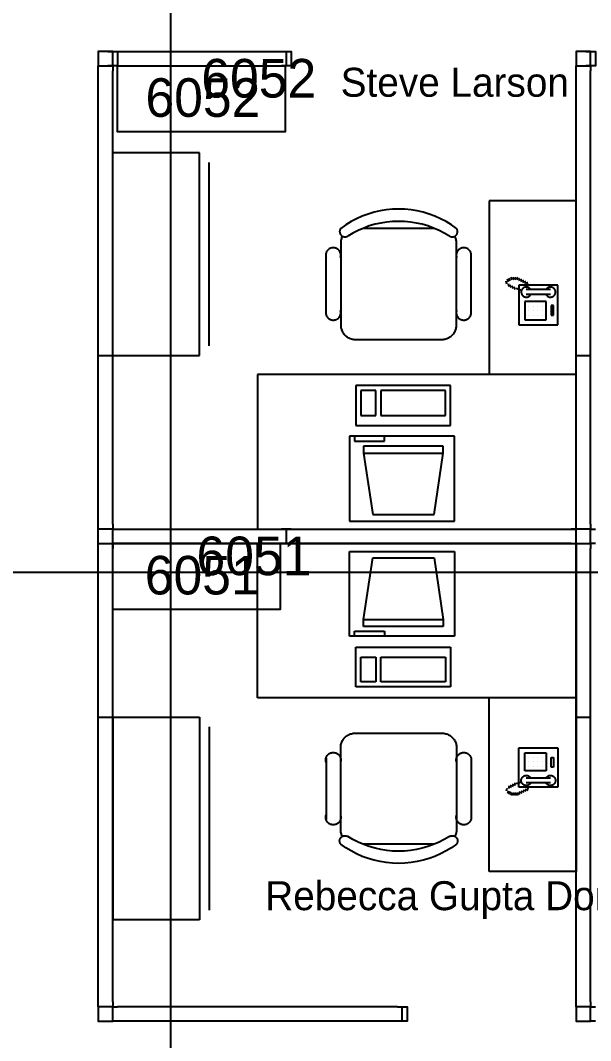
# Model space of a CAD drawing. Header units: millimetres. Extents: x 18694 to 89916, y 18694 to 89916.
# Drawn here: x 39431 to 42431, y 78460 to 83831 of the extents above; entities that cross this region are included whole.
import ezdxf

# ---------------------------------------------------------------- set-up
doc = ezdxf.new("R2010")
doc.units = ezdxf.units.MM
doc.layers.get('0').update_dxf_attribs({"linetype": 'CONTINUOUS'})
for name, color, linetype in [('EMPLOYEE', 7, 'CONTINUOUS'), ('GRIDLN', 7, 'CONTINUOUS'), ('PANELS_201', 7, 'CONTINUOUS'), ('RMNUM', 7, 'CONTINUOUS')]:
    doc.layers.add(name, color=color, linetype=linetype)

msp = doc.modelspace()

# ---------------------------------------------------------------- linework, layer by layer
for p, q in [((40373.338085, 83134.460101), (39916.138085, 83134.460101)), ((39916.138085, 82067.660101), (39916.138085, 83134.460101)), ((40373.338085, 82067.660101), (40373.338085, 83134.460101)), ((40424.138085, 82118.460101), (40424.138085, 83083.660101)), ((42354.538085, 82880.460101), (41897.338085, 82880.460101)), ((41897.338085, 82880.460101), (41897.338085, 81966.060101)), ((42354.538085, 81153.260101), (42354.538085, 82880.460101)), ((41609.6531, 82736.040796), (41231.695271, 82736.040796)), ((41115.874185, 82659.840796), (41115.874185, 82228.040796)), ((41725.474185, 82228.040796), (41725.474185, 82659.840796)), ((41038.607748, 82282.015796), (41038.607748, 82605.865796)), ((41801.674185, 82282.015796), (41801.674185, 82605.865796)), ((41990.905649, 82442.598789), (41985.825649, 82457.838789)), ((41998.139696, 82454.553104), (41993.059696, 82469.793104)), ((42008.299696, 82459.633104), (42003.219696, 82474.873104)), ((42018.459696, 82464.713104), (42013.379696, 82479.953104)), ((42028.619696, 82464.713104), (42023.539696, 82479.953104)), ((42038.779696, 82464.713104), (42033.699696, 82479.953104)), ((42048.939696, 82464.713104), (42043.859696, 82479.953104)), ((42059.099696, 82459.633104), (42054.019696, 82474.873104)), ((42069.259696, 82454.553104), (42064.179696, 82469.793104)), ((42079.419696, 82449.473104), (42074.339696, 82464.713104)), ((42089.579696, 82444.393104), (42084.499696, 82459.633104)), ((42099.739696, 82439.313104), (42094.659696, 82454.553104)), ((42003.219696, 82429.153104), (41998.139696, 82444.393104)), ((42013.379696, 82424.073104), (42008.299696, 82439.313104)), ((42023.539696, 82418.993104), (42018.459696, 82434.233104)), ((42033.699696, 82413.913104), (42028.619696, 82429.153104)), ((42067.681811, 82409.827833), (42038.779696, 82418.993104)), ((42053.430206, 82436.843066), (42053.430206, 82228.428894)), ((42259.273664, 82436.843066), (42053.430206, 82436.843066)), ((42219.532791, 82413.526188), (42092.532791, 82413.526188)), ((42259.273664, 82228.428894), (42259.273664, 82436.843066)), ((42085.271429, 82350.607099), (42085.271429, 82255.357099)), ((42196.396429, 82350.607099), (42085.271429, 82350.607099)), ((42219.532791, 82388.126188), (42092.532791, 82388.126188)), ((42196.396429, 82255.357099), (42196.396429, 82350.607099)), ((42105.115179, 82326.794599), (42105.115179, 82326.794599)), ((42105.115179, 82302.982099), (42105.115179, 82302.982099)), ((42128.927679, 82326.794599), (42128.927679, 82326.794599)), ((42128.927679, 82302.982099), (42128.927679, 82302.982099)), ((42152.740179, 82326.794599), (42152.740179, 82326.794599)), ((42152.740179, 82302.982099), (42152.740179, 82302.982099)), ((42176.552679, 82326.794599), (42176.552679, 82326.794599)), ((42176.552679, 82302.982099), (42176.552679, 82302.982099)), ((42224.177679, 82330.763349), (42224.177679, 82279.169599)), ((42236.083929, 82330.763349), (42224.177679, 82330.763349)), ((42236.083929, 82279.169599), (42236.083929, 82330.763349)), ((42085.271429, 82255.357099), (42196.396429, 82255.357099)), ((42105.115179, 82279.169599), (42105.115179, 82279.169599)), ((42128.927679, 82279.169599), (42128.927679, 82279.169599)), ((42152.740179, 82279.169599), (42152.740179, 82279.169599)), ((42176.552679, 82279.169599), (42176.552679, 82279.169599)), ((42224.177679, 82279.169599), (42236.083929, 82279.169599)), ((42053.430206, 82228.428894), (42259.273664, 82228.428894)), ((41192.074185, 82151.840796), (41649.274185, 82151.840796)), ((39916.138085, 82067.660101), (40373.338085, 82067.660101)), ((42354.538085, 81966.060101), (40678.138085, 81966.060101)), ((40678.138085, 81966.060101), (40678.138085, 81153.260101)), ((41693.874322, 81908.330505), (41194.940168, 81908.330505)), ((41194.940168, 81908.330505), (41194.940168, 81698.252966)), ((41299.978937, 81882.070813), (41221.19986, 81882.070813)), ((41221.19986, 81882.070813), (41221.19986, 81750.772351)), ((41299.978937, 81750.772351), (41299.978937, 81882.070813)), ((41667.614629, 81882.070813), (41326.238629, 81882.070813)), ((41326.238629, 81882.070813), (41326.238629, 81750.772351)), ((41667.614629, 81750.772351), (41667.614629, 81882.070813)), ((41693.874322, 81698.252966), (41693.874322, 81908.330505)), ((41221.19986, 81750.772351), (41299.978937, 81750.772351)), ((41326.238629, 81750.772351), (41667.614629, 81750.772351)), ((41194.940168, 81698.252966), (41693.874322, 81698.252966)), ((41714.389706, 81641.630505), (41162.936168, 81641.630505)), ((41162.936168, 81641.630505), (41162.936168, 81195.215736)), ((41189.19586, 81641.630505), (41189.19586, 81615.370813)), ((41346.754014, 81615.370813), (41346.754014, 81641.630505)), ((41714.389706, 81195.215736), (41714.389706, 81641.630505)), ((41189.19586, 81615.370813), (41346.754014, 81615.370813)), ((41235.462937, 81589.861214), (41235.462937, 81552.730505)), ((41654.562937, 81589.861214), (41235.462937, 81589.861214)), ((41654.562937, 81552.730505), (41654.562937, 81589.861214)), ((41235.462937, 81552.730505), (41654.562937, 81552.730505)), ((41235.462937, 81552.730505), (41284.238399, 81229.361334)), ((41607.19543, 81229.361334), (41654.562937, 81552.730505)), ((41284.238399, 81229.361334), (41607.19543, 81229.361334)), ((41162.936168, 81195.215736), (41714.389706, 81195.215736)), ((40678.138085, 81153.260101), (42354.538085, 81153.260101)), ((40678.138085, 80264.260101), (40678.138085, 81077.060101)), ((40678.138085, 81077.060101), (42354.538085, 81077.060101)), ((42354.538085, 81077.060101), (42354.538085, 79349.860101)), ((41162.936168, 80588.689697), (41162.936168, 81035.104466)), ((41162.936168, 81035.104466), (41714.389706, 81035.104466)), ((41235.462937, 80677.589697), (41284.238399, 81000.958867)), ((41284.238399, 81000.958867), (41607.19543, 81000.958867)), ((41607.19543, 81000.958867), (41654.562937, 80677.589697)), ((41714.389706, 81035.104466), (41714.389706, 80588.689697)), ((41235.462937, 80640.458987), (41235.462937, 80677.589697)), ((41235.462937, 80677.589697), (41654.562937, 80677.589697)), ((41654.562937, 80677.589697), (41654.562937, 80640.458987)), ((41654.562937, 80640.458987), (41235.462937, 80640.458987)), ((41714.389706, 80588.689697), (41162.936168, 80588.689697)), ((41189.19586, 80614.949389), (41346.754014, 80614.949389)), ((41189.19586, 80588.689697), (41189.19586, 80614.949389)), ((41346.754014, 80614.949389), (41346.754014, 80588.689697)), ((41194.940168, 80321.989697), (41194.940168, 80532.067235)), ((41194.940168, 80532.067235), (41693.874322, 80532.067235)), ((41693.874322, 80532.067235), (41693.874322, 80321.989697)), ((41221.19986, 80348.249389), (41221.19986, 80479.54785)), ((41221.19986, 80479.54785), (41299.978937, 80479.54785)), ((41299.978937, 80479.54785), (41299.978937, 80348.249389)), ((41326.238629, 80348.249389), (41326.238629, 80479.54785)), ((41326.238629, 80479.54785), (41667.614629, 80479.54785)), ((41667.614629, 80479.54785), (41667.614629, 80348.249389)), ((41693.874322, 80321.989697), (41194.940168, 80321.989697)), ((41299.978937, 80348.249389), (41221.19986, 80348.249389)), ((41667.614629, 80348.249389), (41326.238629, 80348.249389)), ((42354.538085, 80264.260101), (40678.138085, 80264.260101)), ((41897.338085, 79349.860101), (41897.338085, 80264.260101)), ((39916.138085, 80162.660101), (40373.338085, 80162.660101)), ((39916.138085, 80162.660101), (39916.138085, 79095.860101)), ((40373.338085, 80162.660101), (40373.338085, 79095.860101)), ((40424.138085, 80111.860101), (40424.138085, 79146.660101)), ((41192.074185, 80078.479406), (41649.274185, 80078.479406)), ((41115.874185, 79570.479406), (41115.874185, 80002.279406)), ((41725.474185, 80002.279406), (41725.474185, 79570.479406)), ((42053.430206, 79793.477136), (42053.430206, 80001.891307)), ((42053.430206, 80001.891307), (42259.273664, 80001.891307)), ((42259.273664, 80001.891307), (42259.273664, 79793.477136)), ((41038.607748, 79948.304406), (41038.607748, 79624.454406)), ((41801.674185, 79948.304406), (41801.674185, 79624.454406)), ((42085.271429, 79879.713103), (42085.271429, 79974.963103)), ((42085.271429, 79974.963103), (42196.396429, 79974.963103)), ((42105.115179, 79951.150603), (42105.115179, 79951.150603)), ((42105.115179, 79927.338103), (42105.115179, 79927.338103)), ((42128.927679, 79951.150603), (42128.927679, 79951.150603)), ((42128.927679, 79927.338103), (42128.927679, 79927.338103)), ((42152.740179, 79951.150603), (42152.740179, 79951.150603)), ((42152.740179, 79927.338103), (42152.740179, 79927.338103)), ((42176.552679, 79951.150603), (42176.552679, 79951.150603)), ((42176.552679, 79927.338103), (42176.552679, 79927.338103)), ((42196.396429, 79974.963103), (42196.396429, 79879.713103)), ((42224.177679, 79899.556853), (42224.177679, 79951.150603)), ((42224.177679, 79951.150603), (42236.083929, 79951.150603)), ((42236.083929, 79951.150603), (42236.083929, 79899.556853)), ((42196.396429, 79879.713103), (42085.271429, 79879.713103)), ((42105.115179, 79903.525603), (42105.115179, 79903.525603)), ((42128.927679, 79903.525603), (42128.927679, 79903.525603)), ((42152.740179, 79903.525603), (42152.740179, 79903.525603)), ((42176.552679, 79903.525603), (42176.552679, 79903.525603)), ((42236.083929, 79899.556853), (42224.177679, 79899.556853)), ((42033.699696, 79816.407098), (42028.619696, 79801.167098)), ((42067.681811, 79820.492369), (42038.779696, 79811.327098)), ((42219.532791, 79842.194013), (42092.532791, 79842.194013)), ((42219.532791, 79816.794013), (42092.532791, 79816.794013)), ((41990.905649, 79787.721413), (41985.825649, 79772.481413)), ((41998.139696, 79775.767098), (41993.059696, 79760.527098)), ((42003.219696, 79801.167098), (41998.139696, 79785.927098)), ((42008.299696, 79770.687098), (42003.219696, 79755.447098)), ((42013.379696, 79806.247098), (42008.299696, 79791.007098)), ((42018.459696, 79765.607098), (42013.379696, 79750.367098)), ((42023.539696, 79811.327098), (42018.459696, 79796.087098)), ((42028.619696, 79765.607098), (42023.539696, 79750.367098)), ((42038.779696, 79765.607098), (42033.699696, 79750.367098)), ((42048.939696, 79765.607098), (42043.859696, 79750.367098)), ((42259.273664, 79793.477136), (42053.430206, 79793.477136)), ((42059.099696, 79770.687098), (42054.019696, 79755.447098)), ((42069.259696, 79775.767098), (42064.179696, 79760.527098)), ((42079.419696, 79780.847098), (42074.339696, 79765.607098)), ((42089.579696, 79785.927098), (42084.499696, 79770.687098)), ((42099.739696, 79791.007098), (42094.659696, 79775.767098)), ((41609.6531, 79494.279406), (41231.695271, 79494.279406)), ((42354.538085, 79349.860101), (41897.338085, 79349.860101)), ((40373.338085, 79095.860101), (39916.138085, 79095.860101))]:
    msp.add_line(p, q)
for points in [[(41725.474185, 82736.040796), (41698.709484, 82754.800028), (41670.793854, 82771.799309), (41641.842851, 82786.968273), (41611.976319, 82800.244125), (41581.31789, 82811.571911), (41549.994476, 82820.904739), (41518.135738, 82828.203977), (41485.873558, 82833.439408), (41453.341485, 82836.589361), (41420.674185, 82837.640796), (41388.006885, 82836.589361), (41355.474812, 82833.439408), (41323.212632, 82828.203977), (41291.353895, 82820.904739), (41260.03048, 82811.571911), (41229.372051, 82800.244125), (41199.505519, 82786.968273), (41170.554516, 82771.799309), (41142.638886, 82754.800028), (41115.874185, 82736.040796)], [(41688.155432, 82695.449026), (41661.166671, 82711.424698), (41633.227374, 82725.672894), (41604.447972, 82738.137298), (41574.942213, 82748.768646), (41544.826718, 82757.524917), (41514.220515, 82764.371503), (41483.244575, 82769.281342), (41452.021329, 82772.23503), (41420.674185, 82773.220892), (41389.327041, 82772.23503), (41358.103795, 82769.281342), (41327.127855, 82764.371503), (41296.521653, 82757.524917), (41266.406157, 82748.768646), (41236.900398, 82738.137298), (41208.120996, 82725.672894), (41180.1817, 82711.424698), (41153.192938, 82695.449026)], [(41115.874185, 82736.040796), (41114.848951, 82734.568119), (41113.92065, 82733.032495), (41113.093134, 82731.440295), (41112.369836, 82729.798125), (41111.753757, 82728.112797), (41111.247454, 82726.391304), (41110.853026, 82724.640787), (41110.572109, 82722.868509), (41110.40587, 82721.081823), (41110.354998, 82719.288141), (41110.419704, 82717.494905), (41110.59972, 82715.709554), (41110.894298, 82713.939496), (41111.302217, 82712.192073), (41111.821785, 82710.474536), (41112.450845, 82708.794011), (41113.186787, 82707.157468), (41114.02656, 82705.571699), (41114.966678, 82704.043281), (41116.003242, 82702.578556), (41117.13195, 82701.183601), (41118.348121, 82699.864203), (41119.646708, 82698.625835), (41121.022325, 82697.473636), (41122.469263, 82696.412386), (41123.981521, 82695.446487), (41125.552823, 82694.579947), (41127.176652, 82693.816361), (41128.846269, 82693.158897), (41130.55475, 82692.610282), (41132.295004, 82692.172792), (41134.059813, 82691.848243), (41135.841855, 82691.637981), (41137.633736, 82691.542879), (41139.428023, 82691.56333), (41141.217271, 82691.69925), (41142.994057, 82691.950076), (41144.75101, 82692.314765), (41146.480841, 82692.791807), (41148.176373, 82693.379221), (41149.830571, 82694.07457), (41151.436573, 82694.87497), (41152.987717, 82695.777099)], [(41688.360654, 82695.777099), (41689.911797, 82694.87497), (41691.517799, 82694.07457), (41693.171998, 82693.379221), (41694.867529, 82692.791807), (41696.59736, 82692.314765), (41698.354313, 82691.950076), (41700.1311, 82691.69925), (41701.920348, 82691.56333), (41703.714634, 82691.542879), (41705.506516, 82691.637981), (41707.288557, 82691.848243), (41709.053366, 82692.172792), (41710.793621, 82692.610282), (41712.502101, 82693.158897), (41714.171719, 82693.816361), (41715.795547, 82694.579947), (41717.36685, 82695.446487), (41718.879107, 82696.412386), (41720.326045, 82697.473636), (41721.701662, 82698.625835), (41723.000249, 82699.864203), (41724.21642, 82701.183601), (41725.345128, 82702.578556), (41726.381692, 82704.043281), (41727.32181, 82705.571699), (41728.161583, 82707.157468), (41728.897526, 82708.794011), (41729.526586, 82710.474536), (41730.046153, 82712.192073), (41730.454072, 82713.939496), (41730.748651, 82715.709554), (41730.928666, 82717.494905), (41730.993372, 82719.288141), (41730.9425, 82721.081823), (41730.776261, 82722.868509), (41730.495345, 82724.640787), (41730.100917, 82726.391304), (41729.594613, 82728.112797), (41728.978534, 82729.798125), (41728.255237, 82731.440295), (41727.427721, 82733.032495), (41726.49942, 82734.568119), (41725.474185, 82736.040796)], [(41124.535888, 82695.125614), (41122.535994, 82690.999743), (41120.787866, 82686.76106), (41119.297831, 82682.424912), (41118.071286, 82678.006997), (41117.11267, 82673.523311), (41116.425454, 82668.990087), (41116.012127, 82664.423738), (41115.874185, 82659.840796)], [(41725.474185, 82659.840796), (41725.336243, 82664.423738), (41724.922916, 82668.990087), (41724.2357, 82673.523311), (41723.277085, 82678.006997), (41722.050539, 82682.424912), (41720.560505, 82686.76106), (41718.812376, 82690.999743), (41716.812482, 82695.125614)], [(41114.807748, 82583.640796), (41115.449726, 82586.141861), (41115.927707, 82588.679378), (41116.239668, 82591.242607), (41116.384289, 82593.820697), (41116.360957, 82596.402734), (41116.169772, 82598.97779), (41115.811541, 82601.534962), (41115.287783, 82604.063428), (41114.600713, 82606.552484), (41113.753241, 82608.991593), (41112.748953, 82611.37043), (41111.592102, 82613.678927), (41110.287583, 82615.90731), (41108.840919, 82618.046148), (41107.258234, 82620.086385), (41105.546228, 82622.019387), (41103.712146, 82623.83697), (41101.763754, 82625.53144), (41099.709299, 82627.095626), (41097.557477, 82628.522904), (41095.317397, 82629.807234), (41092.998542, 82630.94318), (41090.610727, 82631.925931), (41088.16406, 82632.75133), (41085.668898, 82633.41588), (41083.135802, 82633.916771), (41080.575497, 82634.25188), (41077.998819, 82634.41979), (41075.416677, 82634.41979), (41072.839999, 82634.25188), (41070.279693, 82633.916771), (41067.746598, 82633.41588), (41065.251436, 82632.75133), (41062.804769, 82631.925931), (41060.416954, 82630.94318), (41058.098099, 82629.807234), (41055.858019, 82628.522904), (41053.706197, 82627.095626), (41051.651742, 82625.53144), (41049.703349, 82623.83697), (41047.869268, 82622.019387), (41046.157262, 82620.086385), (41044.574577, 82618.046148), (41043.127913, 82615.90731), (41041.823394, 82613.678927), (41040.666542, 82611.37043), (41039.662255, 82608.991593), (41038.814783, 82606.552484), (41038.127713, 82604.063428), (41037.603955, 82601.534962), (41037.245724, 82598.97779), (41037.054539, 82596.402734), (41037.031207, 82593.820697), (41037.175828, 82591.242607), (41037.487789, 82588.679378), (41037.96577, 82586.141861), (41038.607748, 82583.640796)], [(41801.674185, 82583.640796), (41802.316163, 82586.141861), (41802.794144, 82588.679378), (41803.106105, 82591.242607), (41803.250726, 82593.820697), (41803.227394, 82596.402734), (41803.036209, 82598.97779), (41802.677978, 82601.534962), (41802.15422, 82604.063428), (41801.46715, 82606.552484), (41800.619678, 82608.991593), (41799.615391, 82611.37043), (41798.458539, 82613.678927), (41797.15402, 82615.90731), (41795.707357, 82618.046148), (41794.124672, 82620.086385), (41792.412665, 82622.019387), (41790.578584, 82623.83697), (41788.630192, 82625.53144), (41786.575736, 82627.095626), (41784.423914, 82628.522904), (41782.183834, 82629.807234), (41779.864979, 82630.94318), (41777.477164, 82631.925931), (41775.030497, 82632.75133), (41772.535335, 82633.41588), (41770.00224, 82633.916771), (41767.441934, 82634.25188), (41764.865257, 82634.41979), (41762.283114, 82634.41979), (41759.706436, 82634.25188), (41757.146131, 82633.916771), (41754.613036, 82633.41588), (41752.117873, 82632.75133), (41749.671206, 82631.925931), (41747.283391, 82630.94318), (41744.964536, 82629.807234), (41742.724456, 82628.522904), (41740.572634, 82627.095626), (41738.518179, 82625.53144), (41736.569787, 82623.83697), (41734.735705, 82622.019387), (41733.023699, 82620.086385), (41731.441014, 82618.046148), (41729.99435, 82615.90731), (41728.689831, 82613.678927), (41727.53298, 82611.37043), (41726.528692, 82608.991593), (41725.68122, 82606.552484), (41724.99415, 82604.063428), (41724.470392, 82601.534962), (41724.112162, 82598.97779), (41723.920976, 82596.402734), (41723.897644, 82593.820697), (41724.042265, 82591.242607), (41724.354226, 82588.679378), (41724.832207, 82586.141861), (41725.474185, 82583.640796)], [(42115.931593, 82413.526188), (42115.053117, 82415.025795), (42114.078671, 82416.46489), (42113.012406, 82417.83734), (42111.858867, 82419.137297), (42110.62297, 82420.359221), (42109.309981, 82421.497904), (42107.925495, 82422.548495), (42106.475414, 82423.506515), (42104.965915, 82424.367883), (42103.403433, 82425.128927), (42101.794624, 82425.786404), (42100.146347, 82426.337514), (42098.465624, 82426.779906), (42096.759618, 82427.111695), (42095.0356, 82427.331469), (42093.300916, 82427.43829), (42091.562958, 82427.431702), (42089.829133, 82427.311735), (42088.10683, 82427.078899), (42086.403389, 82426.734187), (42084.726068, 82426.279067), (42083.082015, 82425.715479), (42081.478237, 82425.045825), (42079.921569, 82424.272958), (42078.418643, 82423.400173), (42076.975865, 82422.431188), (42075.599383, 82421.370133), (42074.295064, 82420.221529), (42073.068464, 82418.990272), (42071.924813, 82417.681608), (42070.868982, 82416.301115), (42069.905473, 82414.854675), (42069.03839, 82413.348452), (42068.271429, 82411.788865), (42067.607858, 82410.18256), (42067.050506, 82408.536383), (42066.601747, 82406.857349), (42066.263493, 82405.152613), (42066.037187, 82403.42944), (42065.923792, 82401.695174), (42065.923792, 82399.957203), (42066.037187, 82398.222937), (42066.263493, 82396.499763), (42066.601747, 82394.795028), (42067.050506, 82393.115993), (42067.607858, 82391.469817), (42068.271429, 82389.863512), (42069.03839, 82388.303925), (42069.905473, 82386.797702), (42070.868982, 82385.351262), (42071.924813, 82383.970769), (42073.068464, 82382.662105), (42074.295064, 82381.430848), (42075.599383, 82380.282244), (42076.975865, 82379.221189), (42078.418643, 82378.252204), (42079.921569, 82377.379419), (42081.478237, 82376.606552), (42083.082015, 82375.936898), (42084.726068, 82375.37331), (42086.403389, 82374.91819), (42088.10683, 82374.573478), (42089.829133, 82374.340642), (42091.562958, 82374.220675), (42093.300916, 82374.214087), (42095.0356, 82374.320908), (42096.759618, 82374.540682), (42098.465624, 82374.872471), (42100.146347, 82375.314863), (42101.794624, 82375.865972), (42103.403433, 82376.52345), (42104.965915, 82377.284494), (42106.475414, 82378.145862), (42107.925495, 82379.103882), (42109.309981, 82380.154473), (42110.62297, 82381.293156), (42111.858867, 82382.51508), (42113.012406, 82383.815036), (42114.078671, 82385.187487), (42115.053117, 82386.626582), (42115.931593, 82388.126188)], [(42196.133989, 82388.126188), (42197.012464, 82386.626582), (42197.986911, 82385.187487), (42199.053175, 82383.815036), (42200.206714, 82382.51508), (42201.442612, 82381.293156), (42202.755601, 82380.154473), (42204.140086, 82379.103882), (42205.590168, 82378.145862), (42207.099667, 82377.284494), (42208.662149, 82376.52345), (42210.270957, 82375.865972), (42211.919235, 82375.314863), (42213.599958, 82374.872471), (42215.305963, 82374.540682), (42217.029982, 82374.320908), (42218.764666, 82374.214087), (42220.502624, 82374.220675), (42222.236448, 82374.340642), (42223.958751, 82374.573478), (42225.662193, 82374.91819), (42227.339514, 82375.37331), (42228.983566, 82375.936898), (42230.587344, 82376.606552), (42232.144013, 82377.379419), (42233.646939, 82378.252204), (42235.089717, 82379.221189), (42236.466198, 82380.282244), (42237.770518, 82381.430848), (42238.997117, 82382.662105), (42240.140769, 82383.970769), (42241.196599, 82385.351262), (42242.160109, 82386.797702), (42243.027192, 82388.303925), (42243.794153, 82389.863512), (42244.457723, 82391.469817), (42245.015076, 82393.115993), (42245.463835, 82394.795028), (42245.802088, 82396.499763), (42246.028395, 82398.222937), (42246.141789, 82399.957203), (42246.141789, 82401.695174), (42246.028395, 82403.42944), (42245.802088, 82405.152613), (42245.463835, 82406.857349), (42245.015076, 82408.536383), (42244.457723, 82410.18256), (42243.794153, 82411.788865), (42243.027192, 82413.348452), (42242.160109, 82414.854675), (42241.196599, 82416.301115), (42240.140769, 82417.681608), (42238.997117, 82418.990272), (42237.770518, 82420.221529), (42236.466198, 82421.370133), (42235.089717, 82422.431188), (42233.646939, 82423.400173), (42232.144013, 82424.272958), (42230.587344, 82425.045825), (42228.983566, 82425.715479), (42227.339514, 82426.279067), (42225.662193, 82426.734187), (42223.958751, 82427.078899), (42222.236448, 82427.311735), (42220.502624, 82427.431702), (42218.764666, 82427.43829), (42217.029982, 82427.331469), (42215.305963, 82427.111695), (42213.599958, 82426.779906), (42211.919235, 82426.337514), (42210.270957, 82425.786404), (42208.662149, 82425.128927), (42207.099667, 82424.367883), (42205.590168, 82423.506515), (42204.140086, 82422.548495), (42202.755601, 82421.497904), (42201.442612, 82420.359221), (42200.206714, 82419.137297), (42199.053175, 82417.83734), (42197.986911, 82416.46489), (42197.012464, 82415.025795), (42196.133989, 82413.526188)], [(41038.607748, 82304.240796), (41037.96577, 82301.739731), (41037.487789, 82299.202213), (41037.175828, 82296.638984), (41037.031207, 82294.060894), (41037.054539, 82291.478857), (41037.245724, 82288.903802), (41037.603955, 82286.346629), (41038.127713, 82283.818163), (41038.814783, 82281.329108), (41039.662255, 82278.889999), (41040.666542, 82276.511161), (41041.823394, 82274.202665), (41043.127913, 82271.974281), (41044.574577, 82269.835444), (41046.157262, 82267.795206), (41047.869268, 82265.862204), (41049.703349, 82264.044621), (41051.651742, 82262.350151), (41053.706197, 82260.785966), (41055.858019, 82259.358687), (41058.098099, 82258.074357), (41060.416954, 82256.938412), (41062.804769, 82255.95566), (41065.251436, 82255.130262), (41067.746598, 82254.465711), (41070.279693, 82253.964821), (41072.839999, 82253.629711), (41075.416677, 82253.461801), (41077.998819, 82253.461801), (41080.575497, 82253.629711), (41083.135802, 82253.964821), (41085.668898, 82254.465711), (41088.16406, 82255.130262), (41090.610727, 82255.95566), (41092.998542, 82256.938412), (41095.317397, 82258.074357), (41097.557477, 82259.358687), (41099.709299, 82260.785966), (41101.763754, 82262.350151), (41103.712146, 82264.044621), (41105.546228, 82265.862204), (41107.258234, 82267.795206), (41108.840919, 82269.835444), (41110.287583, 82271.974281), (41111.592102, 82274.202665), (41112.748953, 82276.511161), (41113.753241, 82278.889999), (41114.600713, 82281.329108), (41115.287783, 82283.818163), (41115.811541, 82286.346629), (41116.169772, 82288.903802), (41116.360957, 82291.478857), (41116.384289, 82294.060894), (41116.239668, 82296.638984), (41115.927707, 82299.202213), (41115.449726, 82301.739731), (41114.807748, 82304.240796)], [(41725.474185, 82304.240796), (41724.832207, 82301.739731), (41724.354226, 82299.202213), (41724.042265, 82296.638984), (41723.897644, 82294.060894), (41723.920976, 82291.478857), (41724.112162, 82288.903802), (41724.470392, 82286.346629), (41724.99415, 82283.818163), (41725.68122, 82281.329108), (41726.528692, 82278.889999), (41727.53298, 82276.511161), (41728.689831, 82274.202665), (41729.99435, 82271.974281), (41731.441014, 82269.835444), (41733.023699, 82267.795206), (41734.735705, 82265.862204), (41736.569787, 82264.044621), (41738.518179, 82262.350151), (41740.572634, 82260.785966), (41742.724456, 82259.358687), (41744.964536, 82258.074357), (41747.283391, 82256.938412), (41749.671206, 82255.95566), (41752.117873, 82255.130262), (41754.613036, 82254.465711), (41757.146131, 82253.964821), (41759.706436, 82253.629711), (41762.283114, 82253.461801), (41764.865257, 82253.461801), (41767.441934, 82253.629711), (41770.00224, 82253.964821), (41772.535335, 82254.465711), (41775.030497, 82255.130262), (41777.477164, 82255.95566), (41779.864979, 82256.938412), (41782.183834, 82258.074357), (41784.423914, 82259.358687), (41786.575736, 82260.785966), (41788.630192, 82262.350151), (41790.578584, 82264.044621), (41792.412665, 82265.862204), (41794.124672, 82267.795206), (41795.707357, 82269.835444), (41797.15402, 82271.974281), (41798.458539, 82274.202665), (41799.615391, 82276.511161), (41800.619678, 82278.889999), (41801.46715, 82281.329108), (41802.15422, 82283.818163), (41802.677978, 82286.346629), (41803.036209, 82288.903802), (41803.227394, 82291.478857), (41803.250726, 82294.060894), (41803.106105, 82296.638984), (41802.794144, 82299.202213), (41802.316163, 82301.739731), (41801.674185, 82304.240796)], [(41115.874185, 82228.040796), (41116.037335, 82223.057077), (41116.526087, 82218.0947), (41117.338347, 82213.174913), (41118.470637, 82208.318784), (41119.918109, 82203.547108), (41121.674565, 82198.880318), (41123.732482, 82194.338397), (41126.083049, 82189.940796), (41128.716201, 82185.706344), (41131.620661, 82181.653175), (41134.783992, 82177.798645), (41138.192648, 82174.159259), (41141.832034, 82170.750602), (41145.686564, 82167.587271), (41149.739733, 82164.682811), (41153.974185, 82162.04966), (41158.371787, 82159.699093), (41162.913708, 82157.641175), (41167.580498, 82155.88472), (41172.352174, 82154.437248), (41177.208303, 82153.304957), (41182.128089, 82152.492697), (41187.090467, 82152.003946), (41192.074185, 82151.840796)], [(41649.274185, 82151.840796), (41654.257904, 82152.003946), (41659.220281, 82152.492697), (41664.140068, 82153.304957), (41668.996196, 82154.437248), (41673.767872, 82155.88472), (41678.434663, 82157.641175), (41682.976583, 82159.699093), (41687.374185, 82162.04966), (41691.608637, 82164.682811), (41695.661806, 82167.587271), (41699.516336, 82170.750602), (41703.155722, 82174.159259), (41706.564379, 82177.798645), (41709.72771, 82181.653175), (41712.63217, 82185.706344), (41715.265321, 82189.940796), (41717.615888, 82194.338397), (41719.673806, 82198.880318), (41721.430261, 82203.547108), (41722.877733, 82208.318784), (41724.010024, 82213.174913), (41724.822284, 82218.0947), (41725.311035, 82223.057077), (41725.474185, 82228.040796)], [(41115.874185, 80002.279406), (41116.037335, 80007.263124), (41116.526087, 80012.225502), (41117.338347, 80017.145288), (41118.470637, 80022.001417), (41119.918109, 80026.773093), (41121.674565, 80031.439883), (41123.732482, 80035.981804), (41126.083049, 80040.379406), (41128.716201, 80044.613858), (41131.620661, 80048.667027), (41134.783992, 80052.521557), (41138.192648, 80056.160943), (41141.832034, 80059.569599), (41145.686564, 80062.73293), (41149.739733, 80065.63739), (41153.974185, 80068.270542), (41158.371787, 80070.621109), (41162.913708, 80072.679026), (41167.580498, 80074.435482), (41172.352174, 80075.882954), (41177.208303, 80077.015244), (41182.128089, 80077.827504), (41187.090467, 80078.316256), (41192.074185, 80078.479406)], [(41649.274185, 80078.479406), (41654.257904, 80078.316256), (41659.220281, 80077.827504), (41664.140068, 80077.015244), (41668.996196, 80075.882954), (41673.767872, 80074.435482), (41678.434663, 80072.679026), (41682.976583, 80070.621109), (41687.374185, 80068.270542), (41691.608637, 80065.63739), (41695.661806, 80062.73293), (41699.516336, 80059.569599), (41703.155722, 80056.160943), (41706.564379, 80052.521557), (41709.72771, 80048.667027), (41712.63217, 80044.613858), (41715.265321, 80040.379406), (41717.615888, 80035.981804), (41719.673806, 80031.439883), (41721.430261, 80026.773093), (41722.877733, 80022.001417), (41724.010024, 80017.145288), (41724.822284, 80012.225502), (41725.311035, 80007.263124), (41725.474185, 80002.279406)], [(41038.607748, 79926.079406), (41037.96577, 79928.580471), (41037.487789, 79931.117988), (41037.175828, 79933.681217), (41037.031207, 79936.259307), (41037.054539, 79938.841344), (41037.245724, 79941.4164), (41037.603955, 79943.973573), (41038.127713, 79946.502038), (41038.814783, 79948.991094), (41039.662255, 79951.430203), (41040.666542, 79953.80904), (41041.823394, 79956.117537), (41043.127913, 79958.34592), (41044.574577, 79960.484758), (41046.157262, 79962.524996), (41047.869268, 79964.457997), (41049.703349, 79966.27558), (41051.651742, 79967.970051), (41053.706197, 79969.534236), (41055.858019, 79970.961514), (41058.098099, 79972.245844), (41060.416954, 79973.38179), (41062.804769, 79974.364541), (41065.251436, 79975.18994), (41067.746598, 79975.85449), (41070.279693, 79976.355381), (41072.839999, 79976.69049), (41075.416677, 79976.8584), (41077.998819, 79976.8584), (41080.575497, 79976.69049), (41083.135802, 79976.355381), (41085.668898, 79975.85449), (41088.16406, 79975.18994), (41090.610727, 79974.364541), (41092.998542, 79973.38179), (41095.317397, 79972.245844), (41097.557477, 79970.961514), (41099.709299, 79969.534236), (41101.763754, 79967.970051), (41103.712146, 79966.27558), (41105.546228, 79964.457997), (41107.258234, 79962.524996), (41108.840919, 79960.484758), (41110.287583, 79958.34592), (41111.592102, 79956.117537), (41112.748953, 79953.80904), (41113.753241, 79951.430203), (41114.600713, 79948.991094), (41115.287783, 79946.502038), (41115.811541, 79943.973573), (41116.169772, 79941.4164), (41116.360957, 79938.841344), (41116.384289, 79936.259307), (41116.239668, 79933.681217), (41115.927707, 79931.117988), (41115.449726, 79928.580471), (41114.807748, 79926.079406)], [(41725.474185, 79926.079406), (41724.832207, 79928.580471), (41724.354226, 79931.117988), (41724.042265, 79933.681217), (41723.897644, 79936.259307), (41723.920976, 79938.841344), (41724.112162, 79941.4164), (41724.470392, 79943.973573), (41724.99415, 79946.502038), (41725.68122, 79948.991094), (41726.528692, 79951.430203), (41727.53298, 79953.80904), (41728.689831, 79956.117537), (41729.99435, 79958.34592), (41731.441014, 79960.484758), (41733.023699, 79962.524996), (41734.735705, 79964.457997), (41736.569787, 79966.27558), (41738.518179, 79967.970051), (41740.572634, 79969.534236), (41742.724456, 79970.961514), (41744.964536, 79972.245844), (41747.283391, 79973.38179), (41749.671206, 79974.364541), (41752.117873, 79975.18994), (41754.613036, 79975.85449), (41757.146131, 79976.355381), (41759.706436, 79976.69049), (41762.283114, 79976.8584), (41764.865257, 79976.8584), (41767.441934, 79976.69049), (41770.00224, 79976.355381), (41772.535335, 79975.85449), (41775.030497, 79975.18994), (41777.477164, 79974.364541), (41779.864979, 79973.38179), (41782.183834, 79972.245844), (41784.423914, 79970.961514), (41786.575736, 79969.534236), (41788.630192, 79967.970051), (41790.578584, 79966.27558), (41792.412665, 79964.457997), (41794.124672, 79962.524996), (41795.707357, 79960.484758), (41797.15402, 79958.34592), (41798.458539, 79956.117537), (41799.615391, 79953.80904), (41800.619678, 79951.430203), (41801.46715, 79948.991094), (41802.15422, 79946.502038), (41802.677978, 79943.973573), (41803.036209, 79941.4164), (41803.227394, 79938.841344), (41803.250726, 79936.259307), (41803.106105, 79933.681217), (41802.794144, 79931.117988), (41802.316163, 79928.580471), (41801.674185, 79926.079406)], [(42115.931593, 79816.794013), (42115.053117, 79815.294406), (42114.078671, 79813.855311), (42113.012406, 79812.482861), (42111.858867, 79811.182904), (42110.62297, 79809.96098), (42109.309981, 79808.822297), (42107.925495, 79807.771707), (42106.475414, 79806.813686), (42104.965915, 79805.952319), (42103.403433, 79805.191275), (42101.794624, 79804.533797), (42100.146347, 79803.982688), (42098.465624, 79803.540296), (42096.759618, 79803.208506), (42095.0356, 79802.988733), (42093.300916, 79802.881912), (42091.562958, 79802.888499), (42089.829133, 79803.008466), (42088.10683, 79803.241302), (42086.403389, 79803.586015), (42084.726068, 79804.041135), (42083.082015, 79804.604722), (42081.478237, 79805.274376), (42079.921569, 79806.047243), (42078.418643, 79806.920028), (42076.975865, 79807.889013), (42075.599383, 79808.950069), (42074.295064, 79810.098672), (42073.068464, 79811.329929), (42071.924813, 79812.638593), (42070.868982, 79814.019087), (42069.905473, 79815.465527), (42069.03839, 79816.97175), (42068.271429, 79818.531337), (42067.607858, 79820.137641), (42067.050506, 79821.783818), (42066.601747, 79823.462852), (42066.263493, 79825.167588), (42066.037187, 79826.890761), (42065.923792, 79828.625028), (42065.923792, 79830.362998), (42066.037187, 79832.097265), (42066.263493, 79833.820438), (42066.601747, 79835.525174), (42067.050506, 79837.204208), (42067.607858, 79838.850385), (42068.271429, 79840.456689), (42069.03839, 79842.016276), (42069.905473, 79843.522499), (42070.868982, 79844.968939), (42071.924813, 79846.349433), (42073.068464, 79847.658097), (42074.295064, 79848.889354), (42075.599383, 79850.037957), (42076.975865, 79851.099013), (42078.418643, 79852.067997), (42079.921569, 79852.940783), (42081.478237, 79853.713649), (42083.082015, 79854.383304), (42084.726068, 79854.946891), (42086.403389, 79855.402011), (42088.10683, 79855.746724), (42089.829133, 79855.97956), (42091.562958, 79856.099527), (42093.300916, 79856.106114), (42095.0356, 79855.999293), (42096.759618, 79855.77952), (42098.465624, 79855.44773), (42100.146347, 79855.005338), (42101.794624, 79854.454229), (42103.403433, 79853.796751), (42104.965915, 79853.035707), (42106.475414, 79852.17434), (42107.925495, 79851.216319), (42109.309981, 79850.165729), (42110.62297, 79849.027046), (42111.858867, 79847.805122), (42113.012406, 79846.505165), (42114.078671, 79845.132715), (42115.053117, 79843.69362), (42115.931593, 79842.194013)], [(42196.133989, 79842.194013), (42197.012464, 79843.69362), (42197.986911, 79845.132715), (42199.053175, 79846.505165), (42200.206714, 79847.805122), (42201.442612, 79849.027046), (42202.755601, 79850.165729), (42204.140086, 79851.216319), (42205.590168, 79852.17434), (42207.099667, 79853.035707), (42208.662149, 79853.796751), (42210.270957, 79854.454229), (42211.919235, 79855.005338), (42213.599958, 79855.44773), (42215.305963, 79855.77952), (42217.029982, 79855.999293), (42218.764666, 79856.106114), (42220.502624, 79856.099527), (42222.236448, 79855.97956), (42223.958751, 79855.746724), (42225.662193, 79855.402011), (42227.339514, 79854.946891), (42228.983566, 79854.383304), (42230.587344, 79853.713649), (42232.144013, 79852.940783), (42233.646939, 79852.067997), (42235.089717, 79851.099013), (42236.466198, 79850.037957), (42237.770518, 79848.889354), (42238.997117, 79847.658097), (42240.140769, 79846.349433), (42241.196599, 79844.968939), (42242.160109, 79843.522499), (42243.027192, 79842.016276), (42243.794153, 79840.456689), (42244.457723, 79838.850385), (42245.015076, 79837.204208), (42245.463835, 79835.525174), (42245.802088, 79833.820438), (42246.028395, 79832.097265), (42246.141789, 79830.362998), (42246.141789, 79828.625028), (42246.028395, 79826.890761), (42245.802088, 79825.167588), (42245.463835, 79823.462852), (42245.015076, 79821.783818), (42244.457723, 79820.137641), (42243.794153, 79818.531337), (42243.027192, 79816.97175), (42242.160109, 79815.465527), (42241.196599, 79814.019087), (42240.140769, 79812.638593), (42238.997117, 79811.329929), (42237.770518, 79810.098672), (42236.466198, 79808.950069), (42235.089717, 79807.889013), (42233.646939, 79806.920028), (42232.144013, 79806.047243), (42230.587344, 79805.274376), (42228.983566, 79804.604722), (42227.339514, 79804.041135), (42225.662193, 79803.586015), (42223.958751, 79803.241302), (42222.236448, 79803.008466), (42220.502624, 79802.888499), (42218.764666, 79802.881912), (42217.029982, 79802.988733), (42215.305963, 79803.208506), (42213.599958, 79803.540296), (42211.919235, 79803.982688), (42210.270957, 79804.533797), (42208.662149, 79805.191275), (42207.099667, 79805.952319), (42205.590168, 79806.813686), (42204.140086, 79807.771707), (42202.755601, 79808.822297), (42201.442612, 79809.96098), (42200.206714, 79811.182904), (42199.053175, 79812.482861), (42197.986911, 79813.855311), (42197.012464, 79815.294406), (42196.133989, 79816.794013)], [(41114.807748, 79646.679406), (41115.449726, 79644.178341), (41115.927707, 79641.640823), (41116.239668, 79639.077594), (41116.384289, 79636.499505), (41116.360957, 79633.917467), (41116.169772, 79631.342412), (41115.811541, 79628.785239), (41115.287783, 79626.256773), (41114.600713, 79623.767718), (41113.753241, 79621.328609), (41112.748953, 79618.949771), (41111.592102, 79616.641275), (41110.287583, 79614.412891), (41108.840919, 79612.274054), (41107.258234, 79610.233816), (41105.546228, 79608.300814), (41103.712146, 79606.483231), (41101.763754, 79604.788761), (41099.709299, 79603.224576), (41097.557477, 79601.797297), (41095.317397, 79600.512967), (41092.998542, 79599.377022), (41090.610727, 79598.39427), (41088.16406, 79597.568872), (41085.668898, 79596.904321), (41083.135802, 79596.403431), (41080.575497, 79596.068321), (41077.998819, 79595.900411), (41075.416677, 79595.900411), (41072.839999, 79596.068321), (41070.279693, 79596.403431), (41067.746598, 79596.904321), (41065.251436, 79597.568872), (41062.804769, 79598.39427), (41060.416954, 79599.377022), (41058.098099, 79600.512967), (41055.858019, 79601.797297), (41053.706197, 79603.224576), (41051.651742, 79604.788761), (41049.703349, 79606.483231), (41047.869268, 79608.300814), (41046.157262, 79610.233816), (41044.574577, 79612.274054), (41043.127913, 79614.412891), (41041.823394, 79616.641275), (41040.666542, 79618.949771), (41039.662255, 79621.328609), (41038.814783, 79623.767718), (41038.127713, 79626.256773), (41037.603955, 79628.785239), (41037.245724, 79631.342412), (41037.054539, 79633.917467), (41037.031207, 79636.499505), (41037.175828, 79639.077594), (41037.487789, 79641.640823), (41037.96577, 79644.178341), (41038.607748, 79646.679406)], [(41801.674185, 79646.679406), (41802.316163, 79644.178341), (41802.794144, 79641.640823), (41803.106105, 79639.077594), (41803.250726, 79636.499505), (41803.227394, 79633.917467), (41803.036209, 79631.342412), (41802.677978, 79628.785239), (41802.15422, 79626.256773), (41801.46715, 79623.767718), (41800.619678, 79621.328609), (41799.615391, 79618.949771), (41798.458539, 79616.641275), (41797.15402, 79614.412891), (41795.707357, 79612.274054), (41794.124672, 79610.233816), (41792.412665, 79608.300814), (41790.578584, 79606.483231), (41788.630192, 79604.788761), (41786.575736, 79603.224576), (41784.423914, 79601.797297), (41782.183834, 79600.512967), (41779.864979, 79599.377022), (41777.477164, 79598.39427), (41775.030497, 79597.568872), (41772.535335, 79596.904321), (41770.00224, 79596.403431), (41767.441934, 79596.068321), (41764.865257, 79595.900411), (41762.283114, 79595.900411), (41759.706436, 79596.068321), (41757.146131, 79596.403431), (41754.613036, 79596.904321), (41752.117873, 79597.568872), (41749.671206, 79598.39427), (41747.283391, 79599.377022), (41744.964536, 79600.512967), (41742.724456, 79601.797297), (41740.572634, 79603.224576), (41738.518179, 79604.788761), (41736.569787, 79606.483231), (41734.735705, 79608.300814), (41733.023699, 79610.233816), (41731.441014, 79612.274054), (41729.99435, 79614.412891), (41728.689831, 79616.641275), (41727.53298, 79618.949771), (41726.528692, 79621.328609), (41725.68122, 79623.767718), (41724.99415, 79626.256773), (41724.470392, 79628.785239), (41724.112162, 79631.342412), (41723.920976, 79633.917467), (41723.897644, 79636.499505), (41724.042265, 79639.077594), (41724.354226, 79641.640823), (41724.832207, 79644.178341), (41725.474185, 79646.679406)], [(41124.535888, 79535.194587), (41122.535994, 79539.320458), (41120.787866, 79543.559141), (41119.297831, 79547.895289), (41118.071286, 79552.313204), (41117.11267, 79556.79689), (41116.425454, 79561.330114), (41116.012127, 79565.896464), (41115.874185, 79570.479406)], [(41725.474185, 79570.479406), (41725.336243, 79565.896464), (41724.922916, 79561.330114), (41724.2357, 79556.79689), (41723.277085, 79552.313204), (41722.050539, 79547.895289), (41720.560505, 79543.559141), (41718.812376, 79539.320458), (41716.812482, 79535.194587)], [(41115.874185, 79494.279406), (41114.848951, 79495.752083), (41113.92065, 79497.287706), (41113.093134, 79498.879906), (41112.369836, 79500.522077), (41111.753757, 79502.207404), (41111.247454, 79503.928898), (41110.853026, 79505.679415), (41110.572109, 79507.451693), (41110.40587, 79509.238379), (41110.354998, 79511.032061), (41110.419704, 79512.825297), (41110.59972, 79514.610648), (41110.894298, 79516.380706), (41111.302217, 79518.128128), (41111.821785, 79519.845665), (41112.450845, 79521.526191), (41113.186787, 79523.162733), (41114.02656, 79524.748503), (41114.966678, 79526.27692), (41116.003242, 79527.741645), (41117.13195, 79529.1366), (41118.348121, 79530.455999), (41119.646708, 79531.694366), (41121.022325, 79532.846565), (41122.469263, 79533.907815), (41123.981521, 79534.873714), (41125.552823, 79535.740254), (41127.176652, 79536.50384), (41128.846269, 79537.161305), (41130.55475, 79537.70992), (41132.295004, 79538.147409), (41134.059813, 79538.471958), (41135.841855, 79538.68222), (41137.633736, 79538.777323), (41139.428023, 79538.756872), (41141.217271, 79538.620951), (41142.994057, 79538.370126), (41144.75101, 79538.005436), (41146.480841, 79537.528395), (41148.176373, 79536.940981), (41149.830571, 79536.245632), (41151.436573, 79535.445232), (41152.987717, 79534.543102)], [(41725.474185, 79494.279406), (41698.709484, 79475.520174), (41670.793854, 79458.520892), (41641.842851, 79443.351929), (41611.976319, 79430.076077), (41581.31789, 79418.74829), (41549.994476, 79409.415462), (41518.135738, 79402.116225), (41485.873558, 79396.880794), (41453.341485, 79393.730841), (41420.674185, 79392.679406), (41388.006885, 79393.730841), (41355.474812, 79396.880794), (41323.212632, 79402.116225), (41291.353895, 79409.415462), (41260.03048, 79418.74829), (41229.372051, 79430.076077), (41199.505519, 79443.351929), (41170.554516, 79458.520892), (41142.638886, 79475.520174), (41115.874185, 79494.279406)], [(41688.155432, 79534.871176), (41661.166671, 79518.895503), (41633.227374, 79504.647307), (41604.447972, 79492.182903), (41574.942213, 79481.551556), (41544.826718, 79472.795284), (41514.220515, 79465.948699), (41483.244575, 79461.038859), (41452.021329, 79458.085171), (41420.674185, 79457.09931), (41389.327041, 79458.085171), (41358.103795, 79461.038859), (41327.127855, 79465.948699), (41296.521653, 79472.795284), (41266.406157, 79481.551556), (41236.900398, 79492.182903), (41208.120996, 79504.647307), (41180.1817, 79518.895503), (41153.192938, 79534.871176)], [(41688.360654, 79534.543102), (41689.911797, 79535.445232), (41691.517799, 79536.245632), (41693.171998, 79536.940981), (41694.867529, 79537.528395), (41696.59736, 79538.005436), (41698.354313, 79538.370126), (41700.1311, 79538.620951), (41701.920348, 79538.756872), (41703.714634, 79538.777323), (41705.506516, 79538.68222), (41707.288557, 79538.471958), (41709.053366, 79538.147409), (41710.793621, 79537.70992), (41712.502101, 79537.161305), (41714.171719, 79536.50384), (41715.795547, 79535.740254), (41717.36685, 79534.873714), (41718.879107, 79533.907815), (41720.326045, 79532.846565), (41721.701662, 79531.694366), (41723.000249, 79530.455999), (41724.21642, 79529.1366), (41725.345128, 79527.741645), (41726.381692, 79526.27692), (41727.32181, 79524.748503), (41728.161583, 79523.162733), (41728.897526, 79521.526191), (41729.526586, 79519.845665), (41730.046153, 79518.128128), (41730.454072, 79516.380706), (41730.748651, 79514.610648), (41730.928666, 79512.825297), (41730.993372, 79511.032061), (41730.9425, 79509.238379), (41730.776261, 79507.451693), (41730.495345, 79505.679415), (41730.100917, 79503.928898), (41729.594613, 79502.207404), (41728.978534, 79500.522077), (41728.255237, 79498.879906), (41727.427721, 79497.287706), (41726.49942, 79495.752083), (41725.474185, 79494.279406)]]:
    msp.add_lwpolyline(points)
at = {"layer": 'GRIDLN', "color": 9}
for p, q in [((40220.9, 88696.8), (40220.9, 18694.4)), ((88696.8, 80924.4), (18694.4, 80924.4))]:
    msp.add_line(p, q, dxfattribs=at)
at = {"layer": 'PANELS_201', "color": 6}
for p, q in [((39916.138075, 83591.660096), (39916.138075, 83667.860096)), ((42430.738075, 83591.660096), (42430.738075, 83667.860096)), ((39941.538075, 81153.260096), (40805.138075, 81153.260096)), ((40855.938075, 81153.260096), (42329.138075, 81153.260096)), ((40805.138075, 81077.060096), (39941.538075, 81077.060096)), ((42329.138075, 81077.060096), (40855.938075, 81077.060096))]:
    msp.add_line(p, q, dxfattribs=at)
for points in [[(39916.138075, 83667.860096), (39839.938075, 83667.860096), (39839.938075, 83591.660096)], [(39890.738075, 83667.860096), (39916.138075, 83667.860096), (39941.538075, 83667.860096), (39941.538075, 83591.660096), (39890.738075, 83591.660096)], [(39941.538075, 83591.660096), (39916.138075, 83591.660096), (39916.138075, 83667.860096), (39941.538075, 83667.860096)], [(39941.538075, 83667.860096), (40805.138049, 83667.860096)], [(40805.138049, 83667.860096), (40830.538049, 83667.860096), (40855.938049, 83667.860096), (40855.938049, 83591.660096), (40805.138049, 83591.660096)], [(40830.538049, 83591.660096), (40830.538049, 83667.860096)], [(42430.738075, 83667.860096), (42354.538075, 83667.860096), (42354.538075, 83591.660096)], [(42405.338075, 83667.860096), (42430.738075, 83667.860096), (42456.138075, 83667.860096), (42456.138075, 83591.660096), (42405.338075, 83591.660096)], [(42456.138075, 83591.660096), (42430.738075, 83591.660096), (42430.738075, 83667.860096), (42456.138075, 83667.860096)], [(39839.938075, 83566.260096), (39839.938075, 83591.660096), (39916.138075, 83591.660096), (39916.138075, 83566.260096)], [(39941.538075, 83591.660096), (40805.138049, 83591.660096)], [(42354.538075, 83566.260096), (42354.538075, 83591.660096), (42430.738075, 83591.660096), (42430.738075, 83566.260096)], [(39839.938075, 82093.060096), (39839.938075, 83566.260096)], [(39916.138075, 82093.060096), (39916.138075, 83566.260096)], [(42354.538075, 82093.060096), (42354.538075, 83566.260096)], [(42430.738075, 82093.060096), (42430.738075, 83566.260096)], [(39839.938075, 82042.260096), (39839.938075, 82093.060096)], [(39916.138075, 82042.260096), (39916.138075, 82093.060096)], [(42354.538075, 82042.260096), (42354.538075, 82093.060096)], [(42430.738075, 82042.260096), (42430.738075, 82093.060096)], [(39839.938075, 82067.660096), (39916.138075, 82067.660096)], [(39839.938075, 81178.660096), (39839.938075, 82042.260096)], [(39916.138075, 81178.660096), (39916.138075, 82042.260096)], [(42354.538075, 82067.660096), (42430.738075, 82067.660096)], [(42354.538075, 81178.660096), (42354.538075, 82042.260096)], [(42430.738075, 81178.660096), (42430.738075, 82042.260096)], [(39916.138075, 81178.660096), (39916.138075, 81153.260096), (39839.938075, 81153.260096), (39839.938075, 81178.660096)], [(42430.738075, 81178.660096), (42430.738075, 81153.260096), (42354.538075, 81153.260096), (42354.538075, 81178.660096)], [(39839.938075, 81077.060096), (39839.938075, 81153.260096)], [(39941.538075, 81077.060096), (39916.138075, 81077.060096), (39916.138075, 81153.260096), (39941.538075, 81153.260096)], [(40855.938075, 81153.260096), (40805.138075, 81153.260096)], [(40830.538075, 81077.060096), (40830.538075, 81153.260096)], [(42329.138075, 81077.060096), (42354.538075, 81077.060096), (42354.538075, 81153.260096), (42329.138075, 81153.260096)], [(42456.138075, 81077.060096), (42430.738075, 81077.060096), (42430.738075, 81153.260096), (42456.138075, 81153.260096)], [(39839.938075, 81051.660096), (39839.938075, 81077.060096), (39916.138075, 81077.060096), (39916.138075, 81051.660096)], [(39839.938075, 80188.060096), (39839.938075, 81051.660096)], [(39916.138075, 80188.060096), (39916.138075, 81051.660096)], [(40855.938075, 81077.060096), (40805.138075, 81077.060096)], [(42354.538075, 81051.660096), (42354.538075, 81077.060096), (42430.738075, 81077.060096), (42430.738075, 81051.660096)], [(42354.538075, 80188.060096), (42354.538075, 81051.660096)], [(42430.738075, 80188.060096), (42430.738075, 81051.660096)], [(39839.938075, 80137.260096), (39839.938075, 80188.060096)], [(39839.938075, 80162.660096), (39916.138075, 80162.660096)], [(39839.938075, 78664.060096), (39839.938075, 80137.260096)], [(39916.138075, 80137.260096), (39916.138075, 80188.060096)], [(39916.138075, 78664.060096), (39916.138075, 80137.260096)], [(42354.538075, 80137.260096), (42354.538075, 80188.060096)], [(42354.538075, 80162.660096), (42430.738075, 80162.660096)], [(42354.538075, 78664.060096), (42354.538075, 80137.260096)], [(42430.738075, 80137.260096), (42430.738075, 80188.060096)], [(42430.738075, 78664.060096), (42430.738075, 80137.260096)], [(39916.138075, 78664.060096), (39916.138075, 78638.660096), (39839.938075, 78638.660096), (39839.938075, 78664.060096)], [(39839.938075, 78638.660096), (39839.938075, 78562.460096), (39916.138075, 78562.460096)], [(39941.538075, 78562.460096), (39916.138075, 78562.460096), (39916.138075, 78638.660096), (39941.538075, 78638.660096)], [(41414.738075, 78638.660096), (39941.538075, 78638.660096)], [(41414.738075, 78638.660096), (41440.138075, 78638.660096), (41465.538075, 78638.660096), (41465.538075, 78562.460096), (41414.738075, 78562.460096)], [(41440.138075, 78562.460096), (41440.138075, 78638.660096)], [(42430.738075, 78664.060096), (42430.738075, 78638.660096), (42354.538075, 78638.660096), (42354.538075, 78664.060096)], [(42354.538075, 78638.660096), (42354.538075, 78562.460096), (42430.738075, 78562.460096)], [(42456.138075, 78562.460096), (42430.738075, 78562.460096), (42430.738075, 78638.660096), (42456.138075, 78638.660096)], [(41414.738075, 78562.460096), (39941.538075, 78562.460096)]]:
    msp.add_lwpolyline(points, dxfattribs=at)
at = {"layer": 'RMNUM', "color": 30}
for points in [[(39941.5381, 83591.660096), (40823.46707, 83591.660096), (40823.46707, 83244.760409), (39941.5381, 83244.760409), (39941.5381, 83591.660096)], [(39916.1381, 81077.060096), (40798.06707, 81077.060096), (40798.06707, 80730.160409), (39916.1381, 80730.160409), (39916.1381, 81077.060096)]]:
    msp.add_lwpolyline(points, dxfattribs=at)

# ---------------------------------------------------------------- texts
at = {"layer": 'EMPLOYEE', "color": 1}
for s, p in [('Steve Larson', (41115.874185, 83429.172043)), ('Rebecca Gupta Don Shannon Mauri Ziada Joel Kleinn', (40718.948695, 79146.660101))]:
    msp.add_text(s, height=152.4, dxfattribs=at).set_placement(p)
at = {"layer": 'RMNUM', "color": 30}
for s, p in [('6052', (40382.502572, 83425.020729)), ('6052', (40088.588287, 83323.420729)), ('6051', (40357.102572, 80910.420729)), ('6051', (40084.959715, 80808.820729))]:
    msp.add_text(s, height=203.2, dxfattribs=at).set_placement(p)

doc.saveas('drawing.dxf')
